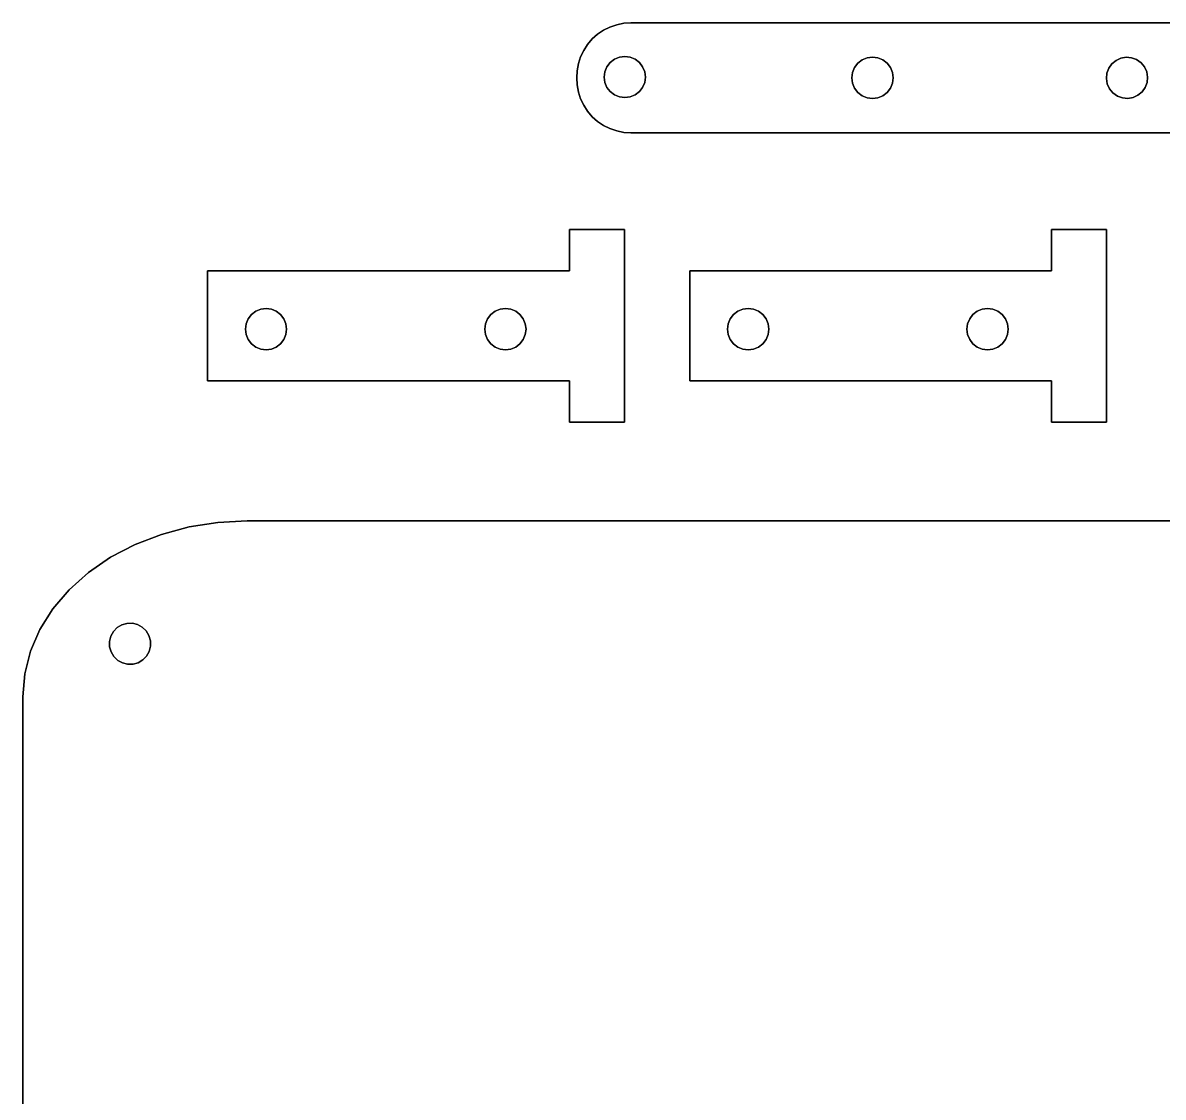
# Model space of a CAD drawing. Header units: metres. Extents: x -153 to 0, y 0 to 287.
# Drawn here: x -153.3 to -70.4, y 208.6 to 286.7 of the extents above; entities that cross this region are included whole.
import ezdxf

# ---------------------------------------------------------------- set-up
doc = ezdxf.new("R2010")
doc.units = ezdxf.units.M

msp = doc.modelspace()

# ---------------------------------------------------------------- linework, layer by layer
at = {"layer": 'Group#16'}
for points in [[(-113.579, 268.677, 0.199), (-113.579, 271.677, 0.199), (-109.579, 271.677, 0.199), (-109.579, 257.677, 0.199), (-113.579, 257.677, 0.199), (-113.579, 260.677, 0.199), (-139.879, 260.677, 0.199), (-139.879, 268.677, 0.199), (-113.579, 268.677, 0.199)], [(-113.579, 271.677, 3.199), (-113.579, 268.677, 3.199), (-139.879, 268.677, 3.199), (-139.879, 260.677, 3.199), (-113.579, 260.677, 3.199), (-113.579, 257.677, 3.199), (-109.579, 257.677, 3.199), (-109.579, 271.677, 3.199), (-113.579, 271.677, 3.199)], [(-113.579, 271.677, 3.199), (-109.579, 271.677, 3.199), (-109.579, 271.677, 0.199), (-113.579, 271.677, 0.199), (-113.579, 271.677, 3.199)], [(-113.579, 271.677, 0.199), (-113.579, 268.677, 0.199), (-113.579, 268.677, 3.199), (-113.579, 271.677, 3.199), (-113.579, 271.677, 0.199)], [(-109.579, 271.677, 3.199), (-109.579, 257.677, 3.199), (-109.579, 257.677, 0.199), (-109.579, 271.677, 0.199), (-109.579, 271.677, 3.199)], [(-78.529, 268.677, 0.199), (-78.529, 271.677, 0.199), (-74.529, 271.677, 0.199), (-74.529, 257.677, 0.199), (-78.529, 257.677, 0.199), (-78.529, 260.677, 0.199), (-104.829, 260.677, 0.199), (-104.829, 268.677, 0.199), (-78.529, 268.677, 0.199)], [(-78.529, 271.677, 3.199), (-78.529, 268.677, 3.199), (-104.829, 268.677, 3.199), (-104.829, 260.677, 3.199), (-78.529, 260.677, 3.199), (-78.529, 257.677, 3.199), (-74.529, 257.677, 3.199), (-74.529, 271.677, 3.199), (-78.529, 271.677, 3.199)], [(-78.529, 271.677, 3.199), (-74.529, 271.677, 3.199), (-74.529, 271.677, 0.199), (-78.529, 271.677, 0.199), (-78.529, 271.677, 3.199)], [(-78.529, 271.677, 0.199), (-78.529, 268.677, 0.199), (-78.529, 268.677, 3.199), (-78.529, 271.677, 3.199), (-78.529, 271.677, 0.199)], [(-74.529, 271.677, 3.199), (-74.529, 257.677, 3.199), (-74.529, 257.677, 0.199), (-74.529, 271.677, 0.199), (-74.529, 271.677, 3.199)], [(-113.579, 268.677, 3.199), (-113.579, 268.677, 0.199), (-139.879, 268.677, 0.199), (-139.879, 268.677, 3.199), (-113.579, 268.677, 3.199)], [(-139.879, 260.677, 3.199), (-139.879, 268.677, 3.199), (-139.879, 268.677, 0.199), (-139.879, 260.677, 0.199), (-139.879, 260.677, 3.199)], [(-78.529, 268.677, 3.199), (-78.529, 268.677, 0.199), (-104.829, 268.677, 0.199), (-104.829, 268.677, 3.199), (-78.529, 268.677, 3.199)], [(-104.829, 260.677, 3.199), (-104.829, 268.677, 3.199), (-104.829, 268.677, 0.199), (-104.829, 260.677, 0.199), (-104.829, 260.677, 3.199)], [(-136.017, 262.978, 0.199), (-135.629, 262.927, 0.199), (-135.241, 262.978, 0.199), (-134.879, 263.128, 0.199), (-134.568, 263.366, 0.199), (-134.33, 263.677, 0.199), (-134.18, 264.039, 0.199), (-134.129, 264.427, 0.199), (-134.18, 264.815, 0.199), (-134.33, 265.177, 0.199), (-134.568, 265.487, 0.199), (-134.879, 265.726, 0.199), (-135.241, 265.876, 0.199), (-135.629, 265.927, 0.199), (-136.017, 265.876, 0.199), (-136.379, 265.726, 0.199), (-136.69, 265.487, 0.199), (-136.928, 265.177, 0.199), (-137.078, 264.815, 0.199), (-137.129, 264.427, 0.199), (-137.078, 264.039, 0.199), (-136.928, 263.677, 0.199), (-136.69, 263.366, 0.199), (-136.379, 263.128, 0.199), (-136.017, 262.978, 0.199)], [(-135.629, 262.927, 3.199), (-136.017, 262.978, 3.199), (-136.379, 263.128, 3.199), (-136.69, 263.366, 3.199), (-136.928, 263.677, 3.199), (-137.078, 264.039, 3.199), (-137.129, 264.427, 3.199), (-137.078, 264.815, 3.199), (-136.928, 265.177, 3.199), (-136.69, 265.487, 3.199), (-136.379, 265.726, 3.199), (-136.017, 265.876, 3.199), (-135.629, 265.927, 3.199), (-135.241, 265.876, 3.199), (-134.879, 265.726, 3.199), (-134.568, 265.487, 3.199), (-134.33, 265.177, 3.199), (-134.18, 264.815, 3.199), (-134.129, 264.427, 3.199), (-134.18, 264.039, 3.199), (-134.33, 263.677, 3.199), (-134.568, 263.366, 3.199), (-134.879, 263.128, 3.199), (-135.241, 262.978, 3.199), (-135.629, 262.927, 3.199)], [(-136.928, 265.177, 0.199), (-136.69, 265.487, 0.199), (-136.69, 265.487, 3.199), (-136.928, 265.177, 3.199), (-136.928, 265.177, 0.199)], [(-136.69, 265.487, 0.199), (-136.379, 265.726, 0.199), (-136.379, 265.726, 3.199), (-136.69, 265.487, 3.199), (-136.69, 265.487, 0.199)], [(-136.379, 265.726, 0.199), (-136.017, 265.876, 0.199), (-136.017, 265.876, 3.199), (-136.379, 265.726, 3.199), (-136.379, 265.726, 0.199)], [(-136.017, 265.876, 0.199), (-135.629, 265.927, 0.199), (-135.629, 265.927, 3.199), (-136.017, 265.876, 3.199), (-136.017, 265.876, 0.199)], [(-135.629, 265.927, 0.199), (-135.241, 265.876, 0.199), (-135.241, 265.876, 3.199), (-135.629, 265.927, 3.199), (-135.629, 265.927, 0.199)], [(-135.241, 265.876, 0.199), (-134.879, 265.726, 0.199), (-134.879, 265.726, 3.199), (-135.241, 265.876, 3.199), (-135.241, 265.876, 0.199)], [(-134.879, 265.726, 0.199), (-134.568, 265.487, 0.199), (-134.568, 265.487, 3.199), (-134.879, 265.726, 3.199), (-134.879, 265.726, 0.199)], [(-134.568, 265.487, 0.199), (-134.33, 265.177, 0.199), (-134.33, 265.177, 3.199), (-134.568, 265.487, 3.199), (-134.568, 265.487, 0.199)], [(-116.729, 264.427, 0.199), (-116.78, 264.815, 0.199), (-116.93, 265.177, 0.199), (-117.168, 265.487, 0.199), (-117.479, 265.726, 0.199), (-117.841, 265.876, 0.199), (-118.229, 265.927, 0.199), (-118.617, 265.876, 0.199), (-118.979, 265.726, 0.199), (-119.29, 265.487, 0.199), (-119.528, 265.177, 0.199), (-119.678, 264.815, 0.199), (-119.729, 264.427, 0.199), (-119.678, 264.039, 0.199), (-119.528, 263.677, 0.199), (-119.29, 263.366, 0.199), (-118.979, 263.128, 0.199), (-118.617, 262.978, 0.199), (-118.229, 262.927, 0.199), (-117.841, 262.978, 0.199), (-117.479, 263.128, 0.199), (-117.168, 263.366, 0.199), (-116.93, 263.677, 0.199), (-116.78, 264.039, 0.199), (-116.729, 264.427, 0.199)], [(-116.78, 264.815, 3.199), (-116.729, 264.427, 3.199), (-116.78, 264.039, 3.199), (-116.93, 263.677, 3.199), (-117.168, 263.366, 3.199), (-117.479, 263.128, 3.199), (-117.841, 262.978, 3.199), (-118.229, 262.927, 3.199), (-118.617, 262.978, 3.199), (-118.979, 263.128, 3.199), (-119.29, 263.366, 3.199), (-119.528, 263.677, 3.199), (-119.678, 264.039, 3.199), (-119.729, 264.427, 3.199), (-119.678, 264.815, 3.199), (-119.528, 265.177, 3.199), (-119.29, 265.487, 3.199), (-118.979, 265.726, 3.199), (-118.617, 265.876, 3.199), (-118.229, 265.927, 3.199), (-117.841, 265.876, 3.199), (-117.479, 265.726, 3.199), (-117.168, 265.487, 3.199), (-116.93, 265.177, 3.199), (-116.78, 264.815, 3.199)], [(-119.528, 265.177, 0.199), (-119.29, 265.487, 0.199), (-119.29, 265.487, 3.199), (-119.528, 265.177, 3.199), (-119.528, 265.177, 0.199)], [(-119.29, 265.487, 0.199), (-118.979, 265.726, 0.199), (-118.979, 265.726, 3.199), (-119.29, 265.487, 3.199), (-119.29, 265.487, 0.199)], [(-118.979, 265.726, 0.199), (-118.617, 265.876, 0.199), (-118.617, 265.876, 3.199), (-118.979, 265.726, 3.199), (-118.979, 265.726, 0.199)], [(-118.617, 265.876, 0.199), (-118.229, 265.927, 0.199), (-118.229, 265.927, 3.199), (-118.617, 265.876, 3.199), (-118.617, 265.876, 0.199)], [(-118.229, 265.927, 0.199), (-117.841, 265.876, 0.199), (-117.841, 265.876, 3.199), (-118.229, 265.927, 3.199), (-118.229, 265.927, 0.199)], [(-117.841, 265.876, 0.199), (-117.479, 265.726, 0.199), (-117.479, 265.726, 3.199), (-117.841, 265.876, 3.199), (-117.841, 265.876, 0.199)], [(-117.479, 265.726, 0.199), (-117.168, 265.487, 0.199), (-117.168, 265.487, 3.199), (-117.479, 265.726, 3.199), (-117.479, 265.726, 0.199)], [(-117.168, 265.487, 0.199), (-116.93, 265.177, 0.199), (-116.93, 265.177, 3.199), (-117.168, 265.487, 3.199), (-117.168, 265.487, 0.199)], [(-100.967, 262.978, 0.199), (-100.579, 262.927, 0.199), (-100.191, 262.978, 0.199), (-99.829, 263.128, 0.199), (-99.518, 263.366, 0.199), (-99.28, 263.677, 0.199), (-99.13, 264.039, 0.199), (-99.079, 264.427, 0.199), (-99.13, 264.815, 0.199), (-99.28, 265.177, 0.199), (-99.518, 265.487, 0.199), (-99.829, 265.726, 0.199), (-100.191, 265.876, 0.199), (-100.579, 265.927, 0.199), (-100.967, 265.876, 0.199), (-101.329, 265.726, 0.199), (-101.639, 265.487, 0.199), (-101.878, 265.177, 0.199), (-102.028, 264.815, 0.199), (-102.079, 264.427, 0.199), (-102.028, 264.039, 0.199), (-101.878, 263.677, 0.199), (-101.639, 263.366, 0.199), (-101.329, 263.128, 0.199), (-100.967, 262.978, 0.199)], [(-100.579, 262.927, 3.199), (-100.967, 262.978, 3.199), (-101.329, 263.128, 3.199), (-101.639, 263.366, 3.199), (-101.878, 263.677, 3.199), (-102.028, 264.039, 3.199), (-102.079, 264.427, 3.199), (-102.028, 264.815, 3.199), (-101.878, 265.177, 3.199), (-101.639, 265.487, 3.199), (-101.329, 265.726, 3.199), (-100.967, 265.876, 3.199), (-100.579, 265.927, 3.199), (-100.191, 265.876, 3.199), (-99.829, 265.726, 3.199), (-99.518, 265.487, 3.199), (-99.28, 265.177, 3.199), (-99.13, 264.815, 3.199), (-99.079, 264.427, 3.199), (-99.13, 264.039, 3.199), (-99.28, 263.677, 3.199), (-99.518, 263.366, 3.199), (-99.829, 263.128, 3.199), (-100.191, 262.978, 3.199), (-100.579, 262.927, 3.199)], [(-101.878, 265.177, 0.199), (-101.639, 265.487, 0.199), (-101.639, 265.487, 3.199), (-101.878, 265.177, 3.199), (-101.878, 265.177, 0.199)], [(-101.639, 265.487, 0.199), (-101.329, 265.726, 0.199), (-101.329, 265.726, 3.199), (-101.639, 265.487, 3.199), (-101.639, 265.487, 0.199)], [(-101.329, 265.726, 0.199), (-100.967, 265.876, 0.199), (-100.967, 265.876, 3.199), (-101.329, 265.726, 3.199), (-101.329, 265.726, 0.199)], [(-100.967, 265.876, 0.199), (-100.579, 265.927, 0.199), (-100.579, 265.927, 3.199), (-100.967, 265.876, 3.199), (-100.967, 265.876, 0.199)], [(-100.579, 265.927, 0.199), (-100.191, 265.876, 0.199), (-100.191, 265.876, 3.199), (-100.579, 265.927, 3.199), (-100.579, 265.927, 0.199)], [(-100.191, 265.876, 0.199), (-99.829, 265.726, 0.199), (-99.829, 265.726, 3.199), (-100.191, 265.876, 3.199), (-100.191, 265.876, 0.199)], [(-99.829, 265.726, 0.199), (-99.518, 265.487, 0.199), (-99.518, 265.487, 3.199), (-99.829, 265.726, 3.199), (-99.829, 265.726, 0.199)], [(-99.518, 265.487, 0.199), (-99.28, 265.177, 0.199), (-99.28, 265.177, 3.199), (-99.518, 265.487, 3.199), (-99.518, 265.487, 0.199)], [(-81.679, 264.427, 0.199), (-81.73, 264.815, 0.199), (-81.88, 265.177, 0.199), (-82.118, 265.487, 0.199), (-82.429, 265.726, 0.199), (-82.791, 265.876, 0.199), (-83.179, 265.927, 0.199), (-83.567, 265.876, 0.199), (-83.929, 265.726, 0.199), (-84.239, 265.487, 0.199), (-84.478, 265.177, 0.199), (-84.628, 264.815, 0.199), (-84.679, 264.427, 0.199), (-84.628, 264.039, 0.199), (-84.478, 263.677, 0.199), (-84.239, 263.366, 0.199), (-83.929, 263.128, 0.199), (-83.567, 262.978, 0.199), (-83.179, 262.927, 0.199), (-82.791, 262.978, 0.199), (-82.429, 263.128, 0.199), (-82.118, 263.366, 0.199), (-81.88, 263.677, 0.199), (-81.73, 264.039, 0.199), (-81.679, 264.427, 0.199)], [(-81.73, 264.815, 3.199), (-81.679, 264.427, 3.199), (-81.73, 264.039, 3.199), (-81.88, 263.677, 3.199), (-82.118, 263.366, 3.199), (-82.429, 263.128, 3.199), (-82.791, 262.978, 3.199), (-83.179, 262.927, 3.199), (-83.567, 262.978, 3.199), (-83.929, 263.128, 3.199), (-84.239, 263.366, 3.199), (-84.478, 263.677, 3.199), (-84.628, 264.039, 3.199), (-84.679, 264.427, 3.199), (-84.628, 264.815, 3.199), (-84.478, 265.177, 3.199), (-84.239, 265.487, 3.199), (-83.929, 265.726, 3.199), (-83.567, 265.876, 3.199), (-83.179, 265.927, 3.199), (-82.791, 265.876, 3.199), (-82.429, 265.726, 3.199), (-82.118, 265.487, 3.199), (-81.88, 265.177, 3.199), (-81.73, 264.815, 3.199)], [(-84.478, 265.177, 0.199), (-84.239, 265.487, 0.199), (-84.239, 265.487, 3.199), (-84.478, 265.177, 3.199), (-84.478, 265.177, 0.199)], [(-84.239, 265.487, 0.199), (-83.929, 265.726, 0.199), (-83.929, 265.726, 3.199), (-84.239, 265.487, 3.199), (-84.239, 265.487, 0.199)], [(-83.929, 265.726, 0.199), (-83.567, 265.876, 0.199), (-83.567, 265.876, 3.199), (-83.929, 265.726, 3.199), (-83.929, 265.726, 0.199)], [(-83.567, 265.876, 0.199), (-83.179, 265.927, 0.199), (-83.179, 265.927, 3.199), (-83.567, 265.876, 3.199), (-83.567, 265.876, 0.199)], [(-83.179, 265.927, 0.199), (-82.791, 265.876, 0.199), (-82.791, 265.876, 3.199), (-83.179, 265.927, 3.199), (-83.179, 265.927, 0.199)], [(-82.791, 265.876, 0.199), (-82.429, 265.726, 0.199), (-82.429, 265.726, 3.199), (-82.791, 265.876, 3.199), (-82.791, 265.876, 0.199)], [(-82.429, 265.726, 0.199), (-82.118, 265.487, 0.199), (-82.118, 265.487, 3.199), (-82.429, 265.726, 3.199), (-82.429, 265.726, 0.199)], [(-82.118, 265.487, 0.199), (-81.88, 265.177, 0.199), (-81.88, 265.177, 3.199), (-82.118, 265.487, 3.199), (-82.118, 265.487, 0.199)], [(-137.129, 264.427, 0.199), (-137.078, 264.815, 0.199), (-137.078, 264.815, 3.199), (-137.129, 264.427, 3.199), (-137.129, 264.427, 0.199)], [(-137.078, 264.815, 0.199), (-136.928, 265.177, 0.199), (-136.928, 265.177, 3.199), (-137.078, 264.815, 3.199), (-137.078, 264.815, 0.199)], [(-134.33, 265.177, 0.199), (-134.18, 264.815, 0.199), (-134.18, 264.815, 3.199), (-134.33, 265.177, 3.199), (-134.33, 265.177, 0.199)], [(-134.18, 264.815, 0.199), (-134.129, 264.427, 0.199), (-134.129, 264.427, 3.199), (-134.18, 264.815, 3.199), (-134.18, 264.815, 0.199)], [(-119.729, 264.427, 0.199), (-119.678, 264.815, 0.199), (-119.678, 264.815, 3.199), (-119.729, 264.427, 3.199), (-119.729, 264.427, 0.199)], [(-119.678, 264.815, 0.199), (-119.528, 265.177, 0.199), (-119.528, 265.177, 3.199), (-119.678, 264.815, 3.199), (-119.678, 264.815, 0.199)], [(-116.93, 265.177, 0.199), (-116.78, 264.815, 0.199), (-116.78, 264.815, 3.199), (-116.93, 265.177, 3.199), (-116.93, 265.177, 0.199)], [(-116.78, 264.815, 0.199), (-116.729, 264.427, 0.199), (-116.729, 264.427, 3.199), (-116.78, 264.815, 3.199), (-116.78, 264.815, 0.199)], [(-102.079, 264.427, 0.199), (-102.028, 264.815, 0.199), (-102.028, 264.815, 3.199), (-102.079, 264.427, 3.199), (-102.079, 264.427, 0.199)], [(-102.028, 264.815, 0.199), (-101.878, 265.177, 0.199), (-101.878, 265.177, 3.199), (-102.028, 264.815, 3.199), (-102.028, 264.815, 0.199)], [(-99.28, 265.177, 0.199), (-99.13, 264.815, 0.199), (-99.13, 264.815, 3.199), (-99.28, 265.177, 3.199), (-99.28, 265.177, 0.199)], [(-99.13, 264.815, 0.199), (-99.079, 264.427, 0.199), (-99.079, 264.427, 3.199), (-99.13, 264.815, 3.199), (-99.13, 264.815, 0.199)], [(-84.679, 264.427, 0.199), (-84.628, 264.815, 0.199), (-84.628, 264.815, 3.199), (-84.679, 264.427, 3.199), (-84.679, 264.427, 0.199)], [(-84.628, 264.815, 0.199), (-84.478, 265.177, 0.199), (-84.478, 265.177, 3.199), (-84.628, 264.815, 3.199), (-84.628, 264.815, 0.199)], [(-81.88, 265.177, 0.199), (-81.73, 264.815, 0.199), (-81.73, 264.815, 3.199), (-81.88, 265.177, 3.199), (-81.88, 265.177, 0.199)], [(-81.73, 264.815, 0.199), (-81.679, 264.427, 0.199), (-81.679, 264.427, 3.199), (-81.73, 264.815, 3.199), (-81.73, 264.815, 0.199)], [(-137.078, 264.039, 0.199), (-137.129, 264.427, 0.199), (-137.129, 264.427, 3.199), (-137.078, 264.039, 3.199), (-137.078, 264.039, 0.199)], [(-136.928, 263.677, 0.199), (-137.078, 264.039, 0.199), (-137.078, 264.039, 3.199), (-136.928, 263.677, 3.199), (-136.928, 263.677, 0.199)], [(-136.69, 263.366, 0.199), (-136.928, 263.677, 0.199), (-136.928, 263.677, 3.199), (-136.69, 263.366, 3.199), (-136.69, 263.366, 0.199)], [(-134.33, 263.677, 0.199), (-134.568, 263.366, 0.199), (-134.568, 263.366, 3.199), (-134.33, 263.677, 3.199), (-134.33, 263.677, 0.199)], [(-134.18, 264.039, 0.199), (-134.33, 263.677, 0.199), (-134.33, 263.677, 3.199), (-134.18, 264.039, 3.199), (-134.18, 264.039, 0.199)], [(-134.129, 264.427, 0.199), (-134.18, 264.039, 0.199), (-134.18, 264.039, 3.199), (-134.129, 264.427, 3.199), (-134.129, 264.427, 0.199)], [(-119.678, 264.039, 0.199), (-119.729, 264.427, 0.199), (-119.729, 264.427, 3.199), (-119.678, 264.039, 3.199), (-119.678, 264.039, 0.199)], [(-119.528, 263.677, 0.199), (-119.678, 264.039, 0.199), (-119.678, 264.039, 3.199), (-119.528, 263.677, 3.199), (-119.528, 263.677, 0.199)], [(-119.29, 263.366, 0.199), (-119.528, 263.677, 0.199), (-119.528, 263.677, 3.199), (-119.29, 263.366, 3.199), (-119.29, 263.366, 0.199)], [(-116.93, 263.677, 0.199), (-117.168, 263.366, 0.199), (-117.168, 263.366, 3.199), (-116.93, 263.677, 3.199), (-116.93, 263.677, 0.199)], [(-116.78, 264.039, 0.199), (-116.93, 263.677, 0.199), (-116.93, 263.677, 3.199), (-116.78, 264.039, 3.199), (-116.78, 264.039, 0.199)], [(-116.729, 264.427, 0.199), (-116.78, 264.039, 0.199), (-116.78, 264.039, 3.199), (-116.729, 264.427, 3.199), (-116.729, 264.427, 0.199)], [(-102.028, 264.039, 0.199), (-102.079, 264.427, 0.199), (-102.079, 264.427, 3.199), (-102.028, 264.039, 3.199), (-102.028, 264.039, 0.199)], [(-101.878, 263.677, 0.199), (-102.028, 264.039, 0.199), (-102.028, 264.039, 3.199), (-101.878, 263.677, 3.199), (-101.878, 263.677, 0.199)], [(-101.639, 263.366, 0.199), (-101.878, 263.677, 0.199), (-101.878, 263.677, 3.199), (-101.639, 263.366, 3.199), (-101.639, 263.366, 0.199)], [(-99.28, 263.677, 0.199), (-99.518, 263.366, 0.199), (-99.518, 263.366, 3.199), (-99.28, 263.677, 3.199), (-99.28, 263.677, 0.199)], [(-99.13, 264.039, 0.199), (-99.28, 263.677, 0.199), (-99.28, 263.677, 3.199), (-99.13, 264.039, 3.199), (-99.13, 264.039, 0.199)], [(-99.079, 264.427, 0.199), (-99.13, 264.039, 0.199), (-99.13, 264.039, 3.199), (-99.079, 264.427, 3.199), (-99.079, 264.427, 0.199)], [(-84.628, 264.039, 0.199), (-84.679, 264.427, 0.199), (-84.679, 264.427, 3.199), (-84.628, 264.039, 3.199), (-84.628, 264.039, 0.199)], [(-84.478, 263.677, 0.199), (-84.628, 264.039, 0.199), (-84.628, 264.039, 3.199), (-84.478, 263.677, 3.199), (-84.478, 263.677, 0.199)], [(-84.239, 263.366, 0.199), (-84.478, 263.677, 0.199), (-84.478, 263.677, 3.199), (-84.239, 263.366, 3.199), (-84.239, 263.366, 0.199)], [(-81.88, 263.677, 0.199), (-82.118, 263.366, 0.199), (-82.118, 263.366, 3.199), (-81.88, 263.677, 3.199), (-81.88, 263.677, 0.199)], [(-81.73, 264.039, 0.199), (-81.88, 263.677, 0.199), (-81.88, 263.677, 3.199), (-81.73, 264.039, 3.199), (-81.73, 264.039, 0.199)], [(-81.679, 264.427, 0.199), (-81.73, 264.039, 0.199), (-81.73, 264.039, 3.199), (-81.679, 264.427, 3.199), (-81.679, 264.427, 0.199)], [(-136.379, 263.128, 0.199), (-136.69, 263.366, 0.199), (-136.69, 263.366, 3.199), (-136.379, 263.128, 3.199), (-136.379, 263.128, 0.199)], [(-136.017, 262.978, 0.199), (-136.379, 263.128, 0.199), (-136.379, 263.128, 3.199), (-136.017, 262.978, 3.199), (-136.017, 262.978, 0.199)], [(-135.629, 262.927, 0.199), (-136.017, 262.978, 0.199), (-136.017, 262.978, 3.199), (-135.629, 262.927, 3.199), (-135.629, 262.927, 0.199)], [(-135.241, 262.978, 0.199), (-135.629, 262.927, 0.199), (-135.629, 262.927, 3.199), (-135.241, 262.978, 3.199), (-135.241, 262.978, 0.199)], [(-134.879, 263.128, 0.199), (-135.241, 262.978, 0.199), (-135.241, 262.978, 3.199), (-134.879, 263.128, 3.199), (-134.879, 263.128, 0.199)], [(-134.568, 263.366, 0.199), (-134.879, 263.128, 0.199), (-134.879, 263.128, 3.199), (-134.568, 263.366, 3.199), (-134.568, 263.366, 0.199)], [(-118.979, 263.128, 0.199), (-119.29, 263.366, 0.199), (-119.29, 263.366, 3.199), (-118.979, 263.128, 3.199), (-118.979, 263.128, 0.199)], [(-118.617, 262.978, 0.199), (-118.979, 263.128, 0.199), (-118.979, 263.128, 3.199), (-118.617, 262.978, 3.199), (-118.617, 262.978, 0.199)], [(-118.229, 262.927, 0.199), (-118.617, 262.978, 0.199), (-118.617, 262.978, 3.199), (-118.229, 262.927, 3.199), (-118.229, 262.927, 0.199)], [(-117.841, 262.978, 0.199), (-118.229, 262.927, 0.199), (-118.229, 262.927, 3.199), (-117.841, 262.978, 3.199), (-117.841, 262.978, 0.199)], [(-117.479, 263.128, 0.199), (-117.841, 262.978, 0.199), (-117.841, 262.978, 3.199), (-117.479, 263.128, 3.199), (-117.479, 263.128, 0.199)], [(-117.168, 263.366, 0.199), (-117.479, 263.128, 0.199), (-117.479, 263.128, 3.199), (-117.168, 263.366, 3.199), (-117.168, 263.366, 0.199)], [(-101.329, 263.128, 0.199), (-101.639, 263.366, 0.199), (-101.639, 263.366, 3.199), (-101.329, 263.128, 3.199), (-101.329, 263.128, 0.199)], [(-100.967, 262.978, 0.199), (-101.329, 263.128, 0.199), (-101.329, 263.128, 3.199), (-100.967, 262.978, 3.199), (-100.967, 262.978, 0.199)], [(-100.579, 262.927, 0.199), (-100.967, 262.978, 0.199), (-100.967, 262.978, 3.199), (-100.579, 262.927, 3.199), (-100.579, 262.927, 0.199)], [(-100.191, 262.978, 0.199), (-100.579, 262.927, 0.199), (-100.579, 262.927, 3.199), (-100.191, 262.978, 3.199), (-100.191, 262.978, 0.199)], [(-99.829, 263.128, 0.199), (-100.191, 262.978, 0.199), (-100.191, 262.978, 3.199), (-99.829, 263.128, 3.199), (-99.829, 263.128, 0.199)], [(-99.518, 263.366, 0.199), (-99.829, 263.128, 0.199), (-99.829, 263.128, 3.199), (-99.518, 263.366, 3.199), (-99.518, 263.366, 0.199)], [(-83.929, 263.128, 0.199), (-84.239, 263.366, 0.199), (-84.239, 263.366, 3.199), (-83.929, 263.128, 3.199), (-83.929, 263.128, 0.199)], [(-83.567, 262.978, 0.199), (-83.929, 263.128, 0.199), (-83.929, 263.128, 3.199), (-83.567, 262.978, 3.199), (-83.567, 262.978, 0.199)], [(-83.179, 262.927, 0.199), (-83.567, 262.978, 0.199), (-83.567, 262.978, 3.199), (-83.179, 262.927, 3.199), (-83.179, 262.927, 0.199)], [(-82.791, 262.978, 0.199), (-83.179, 262.927, 0.199), (-83.179, 262.927, 3.199), (-82.791, 262.978, 3.199), (-82.791, 262.978, 0.199)], [(-82.429, 263.128, 0.199), (-82.791, 262.978, 0.199), (-82.791, 262.978, 3.199), (-82.429, 263.128, 3.199), (-82.429, 263.128, 0.199)], [(-82.118, 263.366, 0.199), (-82.429, 263.128, 0.199), (-82.429, 263.128, 3.199), (-82.118, 263.366, 3.199), (-82.118, 263.366, 0.199)], [(-113.579, 260.677, 0.199), (-113.579, 260.677, 3.199), (-139.879, 260.677, 3.199), (-139.879, 260.677, 0.199), (-113.579, 260.677, 0.199)], [(-113.579, 257.677, 3.199), (-113.579, 260.677, 3.199), (-113.579, 260.677, 0.199), (-113.579, 257.677, 0.199), (-113.579, 257.677, 3.199)], [(-78.529, 260.677, 0.199), (-78.529, 260.677, 3.199), (-104.829, 260.677, 3.199), (-104.829, 260.677, 0.199), (-78.529, 260.677, 0.199)], [(-78.529, 257.677, 3.199), (-78.529, 260.677, 3.199), (-78.529, 260.677, 0.199), (-78.529, 257.677, 0.199), (-78.529, 257.677, 3.199)], [(-109.579, 257.677, 3.199), (-113.579, 257.677, 3.199), (-113.579, 257.677, 0.199), (-109.579, 257.677, 0.199), (-109.579, 257.677, 3.199)], [(-74.529, 257.677, 3.199), (-78.529, 257.677, 3.199), (-78.529, 257.677, 0.199), (-74.529, 257.677, 0.199), (-74.529, 257.677, 3.199)]]:
    msp.add_polyline3d(points, dxfattribs=at)
at = {"layer": 'Group#17'}
for points in [[(-36.976, 278.7, 0.199), (-109.108, 278.7, 0.199), (-109.627, 278.735, 0.199), (-110.137, 278.837, 0.199), (-110.629, 279.006, 0.199), (-111.094, 279.239, 0.199), (-111.525, 279.53, 0.199), (-111.913, 279.876, 0.199), (-112.253, 280.27, 0.199), (-112.537, 280.706, 0.199), (-112.762, 281.175, 0.199), (-112.922, 281.669, 0.199), (-113.016, 282.181, 0.199), (-113.042, 282.7, 0.199), (-113.016, 283.22, 0.199), (-112.922, 283.731, 0.199), (-112.762, 284.226, 0.199), (-112.537, 284.695, 0.199), (-112.253, 285.131, 0.199), (-111.913, 285.525, 0.199), (-111.525, 285.871, 0.199), (-111.094, 286.162, 0.199), (-110.629, 286.395, 0.199), (-110.137, 286.564, 0.199), (-109.627, 286.666, 0.199), (-109.108, 286.7, 0.199), (-36.976, 286.7, 0.199)], [(-36.976, 286.7, 3.199), (-109.108, 286.7, 3.199), (-109.627, 286.666, 3.199), (-110.137, 286.564, 3.199), (-110.629, 286.395, 3.199), (-111.094, 286.162, 3.199), (-111.525, 285.871, 3.199), (-111.913, 285.525, 3.199), (-112.253, 285.131, 3.199), (-112.537, 284.695, 3.199), (-112.762, 284.226, 3.199), (-112.922, 283.731, 3.199), (-113.016, 283.22, 3.199), (-113.042, 282.7, 3.199), (-113.016, 282.181, 3.199), (-112.922, 281.669, 3.199), (-112.762, 281.175, 3.199), (-112.537, 280.706, 3.199), (-112.253, 280.27, 3.199), (-111.913, 279.876, 3.199), (-111.525, 279.53, 3.199), (-111.094, 279.239, 3.199), (-110.629, 279.006, 3.199), (-110.137, 278.837, 3.199), (-109.627, 278.735, 3.199), (-109.108, 278.7, 3.199), (-36.976, 278.7, 3.199)], [(-111.094, 286.162, 0.199), (-111.525, 285.871, 0.199), (-111.525, 285.871, 3.199), (-111.094, 286.162, 3.199), (-111.094, 286.162, 0.199)], [(-110.629, 286.395, 0.199), (-111.094, 286.162, 0.199), (-111.094, 286.162, 3.199), (-110.629, 286.395, 3.199), (-110.629, 286.395, 0.199)], [(-110.137, 286.564, 0.199), (-110.629, 286.395, 0.199), (-110.629, 286.395, 3.199), (-110.137, 286.564, 3.199), (-110.137, 286.564, 0.199)], [(-109.627, 286.666, 0.199), (-110.137, 286.564, 0.199), (-110.137, 286.564, 3.199), (-109.627, 286.666, 3.199), (-109.627, 286.666, 0.199)], [(-109.108, 286.7, 0.199), (-109.627, 286.666, 0.199), (-109.627, 286.666, 3.199), (-109.108, 286.7, 3.199), (-109.108, 286.7, 0.199)], [(-36.976, 286.7, 0.199), (-109.108, 286.7, 0.199), (-109.108, 286.7, 3.199), (-36.976, 286.7, 3.199), (-36.976, 286.7, 0.199)], [(-111.913, 285.525, 0.199), (-112.253, 285.131, 0.199), (-112.253, 285.131, 3.199), (-111.913, 285.525, 3.199), (-111.913, 285.525, 0.199)], [(-111.525, 285.871, 0.199), (-111.913, 285.525, 0.199), (-111.913, 285.525, 3.199), (-111.525, 285.871, 3.199), (-111.525, 285.871, 0.199)], [(-112.537, 284.695, 0.199), (-112.762, 284.226, 0.199), (-112.762, 284.226, 3.199), (-112.537, 284.695, 3.199), (-112.537, 284.695, 0.199)], [(-112.253, 285.131, 0.199), (-112.537, 284.695, 0.199), (-112.537, 284.695, 3.199), (-112.253, 285.131, 3.199), (-112.253, 285.131, 0.199)], [(-112.922, 283.731, 0.199), (-113.016, 283.22, 0.199), (-113.016, 283.22, 3.199), (-112.922, 283.731, 3.199), (-112.922, 283.731, 0.199)], [(-112.762, 284.226, 0.199), (-112.922, 283.731, 0.199), (-112.922, 283.731, 3.199), (-112.762, 284.226, 3.199), (-112.762, 284.226, 0.199)], [(-110.611, 283.82, 0.202), (-110.849, 283.509, 0.202), (-110.999, 283.147, 0.202), (-111.05, 282.759, 0.202), (-110.999, 282.371, 0.202), (-110.849, 282.009, 0.202), (-110.611, 281.699, 0.202), (-110.3, 281.46, 0.202), (-109.939, 281.31, 0.202), (-109.55, 281.259, 0.202), (-109.162, 281.31, 0.202), (-108.8, 281.46, 0.202), (-108.49, 281.699, 0.202), (-108.251, 282.009, 0.202), (-108.101, 282.371, 0.202), (-108.05, 282.759, 0.202), (-108.101, 283.147, 0.202), (-108.251, 283.509, 0.202), (-108.49, 283.82, 0.202), (-108.8, 284.058, 0.202), (-109.162, 284.208, 0.202), (-109.55, 284.259, 0.202), (-109.939, 284.208, 0.202), (-110.3, 284.058, 0.202), (-110.611, 283.82, 0.202)], [(-110.849, 283.509, 3.202), (-110.611, 283.82, 3.202), (-110.3, 284.058, 3.202), (-109.939, 284.208, 3.202), (-109.55, 284.259, 3.202), (-109.162, 284.208, 3.202), (-108.8, 284.058, 3.202), (-108.49, 283.82, 3.202), (-108.251, 283.509, 3.202), (-108.101, 283.147, 3.202), (-108.05, 282.759, 3.202), (-108.101, 282.371, 3.202), (-108.251, 282.009, 3.202), (-108.49, 281.699, 3.202), (-108.8, 281.46, 3.202), (-109.162, 281.31, 3.202), (-109.55, 281.259, 3.202), (-109.939, 281.31, 3.202), (-110.3, 281.46, 3.202), (-110.611, 281.699, 3.202), (-110.849, 282.009, 3.202), (-110.999, 282.371, 3.202), (-111.05, 282.759, 3.202), (-110.999, 283.147, 3.202), (-110.849, 283.509, 3.202)], [(-110.849, 283.509, 3.202), (-110.999, 283.147, 3.202), (-110.999, 283.147, 0.202), (-110.849, 283.509, 0.202), (-110.849, 283.509, 3.202)], [(-110.611, 283.82, 3.202), (-110.849, 283.509, 3.202), (-110.849, 283.509, 0.202), (-110.611, 283.82, 0.202), (-110.611, 283.82, 3.202)], [(-110.3, 284.058, 3.202), (-110.611, 283.82, 3.202), (-110.611, 283.82, 0.202), (-110.3, 284.058, 0.202), (-110.3, 284.058, 3.202)], [(-109.939, 284.208, 3.202), (-110.3, 284.058, 3.202), (-110.3, 284.058, 0.202), (-109.939, 284.208, 0.202), (-109.939, 284.208, 3.202)], [(-109.55, 284.259, 3.202), (-109.939, 284.208, 3.202), (-109.939, 284.208, 0.202), (-109.55, 284.259, 0.202), (-109.55, 284.259, 3.202)], [(-109.162, 284.208, 3.202), (-109.55, 284.259, 3.202), (-109.55, 284.259, 0.202), (-109.162, 284.208, 0.202), (-109.162, 284.208, 3.202)], [(-108.8, 284.058, 3.202), (-109.162, 284.208, 3.202), (-109.162, 284.208, 0.202), (-108.8, 284.058, 0.202), (-108.8, 284.058, 3.202)], [(-108.49, 283.82, 3.202), (-108.8, 284.058, 3.202), (-108.8, 284.058, 0.202), (-108.49, 283.82, 0.202), (-108.49, 283.82, 3.202)], [(-108.251, 283.509, 3.202), (-108.49, 283.82, 3.202), (-108.49, 283.82, 0.202), (-108.251, 283.509, 0.202), (-108.251, 283.509, 3.202)], [(-108.101, 283.147, 3.202), (-108.251, 283.509, 3.202), (-108.251, 283.509, 0.202), (-108.101, 283.147, 0.202), (-108.101, 283.147, 3.202)], [(-91.154, 284.149, 0.199), (-91.542, 284.2, 0.199), (-91.93, 284.149, 0.199), (-92.292, 283.999, 0.199), (-92.603, 283.761, 0.199), (-92.841, 283.45, 0.199), (-92.991, 283.089, 0.199), (-93.042, 282.7, 0.199), (-92.991, 282.312, 0.199), (-92.841, 281.95, 0.199), (-92.603, 281.64, 0.199), (-92.292, 281.401, 0.199), (-91.93, 281.252, 0.199), (-91.542, 281.2, 0.199), (-91.154, 281.252, 0.199), (-90.792, 281.401, 0.199), (-90.481, 281.64, 0.199), (-90.243, 281.95, 0.199), (-90.093, 282.312, 0.199), (-90.042, 282.7, 0.199), (-90.093, 283.089, 0.199), (-90.243, 283.45, 0.199), (-90.481, 283.761, 0.199), (-90.792, 283.999, 0.199), (-91.154, 284.149, 0.199)], [(-91.542, 284.2, 3.199), (-91.154, 284.149, 3.199), (-90.792, 283.999, 3.199), (-90.481, 283.761, 3.199), (-90.243, 283.45, 3.199), (-90.093, 283.089, 3.199), (-90.042, 282.7, 3.199), (-90.093, 282.312, 3.199), (-90.243, 281.95, 3.199), (-90.481, 281.64, 3.199), (-90.792, 281.401, 3.199), (-91.154, 281.252, 3.199), (-91.542, 281.2, 3.199), (-91.93, 281.252, 3.199), (-92.292, 281.401, 3.199), (-92.603, 281.64, 3.199), (-92.841, 281.95, 3.199), (-92.991, 282.312, 3.199), (-93.042, 282.7, 3.199), (-92.991, 283.089, 3.199), (-92.841, 283.45, 3.199), (-92.603, 283.761, 3.199), (-92.292, 283.999, 3.199), (-91.93, 284.149, 3.199), (-91.542, 284.2, 3.199)], [(-92.841, 283.45, 0.199), (-92.603, 283.761, 0.199), (-92.603, 283.761, 3.199), (-92.841, 283.45, 3.199), (-92.841, 283.45, 0.199)], [(-92.603, 283.761, 0.199), (-92.292, 283.999, 0.199), (-92.292, 283.999, 3.199), (-92.603, 283.761, 3.199), (-92.603, 283.761, 0.199)], [(-92.292, 283.999, 0.199), (-91.93, 284.149, 0.199), (-91.93, 284.149, 3.199), (-92.292, 283.999, 3.199), (-92.292, 283.999, 0.199)], [(-91.93, 284.149, 0.199), (-91.542, 284.2, 0.199), (-91.542, 284.2, 3.199), (-91.93, 284.149, 3.199), (-91.93, 284.149, 0.199)], [(-91.542, 284.2, 0.199), (-91.154, 284.149, 0.199), (-91.154, 284.149, 3.199), (-91.542, 284.2, 3.199), (-91.542, 284.2, 0.199)], [(-91.154, 284.149, 0.199), (-90.792, 283.999, 0.199), (-90.792, 283.999, 3.199), (-91.154, 284.149, 3.199), (-91.154, 284.149, 0.199)], [(-90.792, 283.999, 0.199), (-90.481, 283.761, 0.199), (-90.481, 283.761, 3.199), (-90.792, 283.999, 3.199), (-90.792, 283.999, 0.199)], [(-90.481, 283.761, 0.199), (-90.243, 283.45, 0.199), (-90.243, 283.45, 3.199), (-90.481, 283.761, 3.199), (-90.481, 283.761, 0.199)], [(-71.58, 282.367, 0.199), (-71.543, 282.757, 0.199), (-71.609, 283.143, 0.199), (-71.772, 283.499, 0.199), (-72.022, 283.8, 0.199), (-72.342, 284.027, 0.199), (-72.709, 284.163, 0.199), (-73.099, 284.199, 0.199), (-73.485, 284.134, 0.199), (-73.841, 283.97, 0.199), (-74.142, 283.72, 0.199), (-74.368, 283.401, 0.199), (-74.505, 283.034, 0.199), (-74.541, 282.644, 0.199), (-74.475, 282.258, 0.199), (-74.312, 281.902, 0.199), (-74.062, 281.6, 0.199), (-73.742, 281.374, 0.199), (-73.375, 281.238, 0.199), (-72.985, 281.202, 0.199), (-72.599, 281.267, 0.199), (-72.244, 281.431, 0.199), (-71.942, 281.681, 0.199), (-71.716, 282, 0.199), (-71.58, 282.367, 0.199)], [(-71.543, 282.757, 3.199), (-71.58, 282.367, 3.199), (-71.716, 282, 3.199), (-71.942, 281.681, 3.199), (-72.244, 281.431, 3.199), (-72.599, 281.267, 3.199), (-72.985, 281.202, 3.199), (-73.375, 281.238, 3.199), (-73.742, 281.374, 3.199), (-74.062, 281.6, 3.199), (-74.312, 281.902, 3.199), (-74.475, 282.258, 3.199), (-74.541, 282.644, 3.199), (-74.505, 283.034, 3.199), (-74.368, 283.401, 3.199), (-74.142, 283.72, 3.199), (-73.841, 283.97, 3.199), (-73.485, 284.134, 3.199), (-73.099, 284.199, 3.199), (-72.709, 284.163, 3.199), (-72.342, 284.027, 3.199), (-72.022, 283.8, 3.199), (-71.772, 283.499, 3.199), (-71.609, 283.143, 3.199), (-71.543, 282.757, 3.199)], [(-74.368, 283.401, 0.199), (-74.142, 283.72, 0.199), (-74.142, 283.72, 3.199), (-74.368, 283.401, 3.199), (-74.368, 283.401, 0.199)], [(-74.142, 283.72, 0.199), (-73.841, 283.97, 0.199), (-73.841, 283.97, 3.199), (-74.142, 283.72, 3.199), (-74.142, 283.72, 0.199)], [(-73.841, 283.97, 0.199), (-73.485, 284.134, 0.199), (-73.485, 284.134, 3.199), (-73.841, 283.97, 3.199), (-73.841, 283.97, 0.199)], [(-73.485, 284.134, 0.199), (-73.099, 284.199, 0.199), (-73.099, 284.199, 3.199), (-73.485, 284.134, 3.199), (-73.485, 284.134, 0.199)], [(-73.099, 284.199, 0.199), (-72.709, 284.163, 0.199), (-72.709, 284.163, 3.199), (-73.099, 284.199, 3.199), (-73.099, 284.199, 0.199)], [(-72.709, 284.163, 0.199), (-72.342, 284.027, 0.199), (-72.342, 284.027, 3.199), (-72.709, 284.163, 3.199), (-72.709, 284.163, 0.199)], [(-72.342, 284.027, 0.199), (-72.022, 283.8, 0.199), (-72.022, 283.8, 3.199), (-72.342, 284.027, 3.199), (-72.342, 284.027, 0.199)], [(-72.022, 283.8, 0.199), (-71.772, 283.499, 0.199), (-71.772, 283.499, 3.199), (-72.022, 283.8, 3.199), (-72.022, 283.8, 0.199)], [(-113.016, 283.22, 0.199), (-113.042, 282.7, 0.199), (-113.042, 282.7, 3.199), (-113.016, 283.22, 3.199), (-113.016, 283.22, 0.199)], [(-113.042, 282.7, 0.199), (-113.016, 282.181, 0.199), (-113.016, 282.181, 3.199), (-113.042, 282.7, 3.199), (-113.042, 282.7, 0.199)], [(-110.999, 283.147, 3.202), (-111.05, 282.759, 3.202), (-111.05, 282.759, 0.202), (-110.999, 283.147, 0.202), (-110.999, 283.147, 3.202)], [(-111.05, 282.759, 3.202), (-110.999, 282.371, 3.202), (-110.999, 282.371, 0.202), (-111.05, 282.759, 0.202), (-111.05, 282.759, 3.202)], [(-108.05, 282.759, 3.202), (-108.101, 283.147, 3.202), (-108.101, 283.147, 0.202), (-108.05, 282.759, 0.202), (-108.05, 282.759, 3.202)], [(-108.101, 282.371, 3.202), (-108.05, 282.759, 3.202), (-108.05, 282.759, 0.202), (-108.101, 282.371, 0.202), (-108.101, 282.371, 3.202)], [(-93.042, 282.7, 0.199), (-92.991, 283.089, 0.199), (-92.991, 283.089, 3.199), (-93.042, 282.7, 3.199), (-93.042, 282.7, 0.199)], [(-92.991, 282.312, 0.199), (-93.042, 282.7, 0.199), (-93.042, 282.7, 3.199), (-92.991, 282.312, 3.199), (-92.991, 282.312, 0.199)], [(-92.991, 283.089, 0.199), (-92.841, 283.45, 0.199), (-92.841, 283.45, 3.199), (-92.991, 283.089, 3.199), (-92.991, 283.089, 0.199)], [(-90.243, 283.45, 0.199), (-90.093, 283.089, 0.199), (-90.093, 283.089, 3.199), (-90.243, 283.45, 3.199), (-90.243, 283.45, 0.199)], [(-90.093, 283.089, 0.199), (-90.042, 282.7, 0.199), (-90.042, 282.7, 3.199), (-90.093, 283.089, 3.199), (-90.093, 283.089, 0.199)], [(-90.042, 282.7, 0.199), (-90.093, 282.312, 0.199), (-90.093, 282.312, 3.199), (-90.042, 282.7, 3.199), (-90.042, 282.7, 0.199)], [(-74.541, 282.644, 0.199), (-74.505, 283.034, 0.199), (-74.505, 283.034, 3.199), (-74.541, 282.644, 3.199), (-74.541, 282.644, 0.199)], [(-74.505, 283.034, 0.199), (-74.368, 283.401, 0.199), (-74.368, 283.401, 3.199), (-74.505, 283.034, 3.199), (-74.505, 283.034, 0.199)], [(-71.772, 283.499, 0.199), (-71.609, 283.143, 0.199), (-71.609, 283.143, 3.199), (-71.772, 283.499, 3.199), (-71.772, 283.499, 0.199)], [(-71.609, 283.143, 0.199), (-71.543, 282.757, 0.199), (-71.543, 282.757, 3.199), (-71.609, 283.143, 3.199), (-71.609, 283.143, 0.199)], [(-71.543, 282.757, 0.199), (-71.58, 282.367, 0.199), (-71.58, 282.367, 3.199), (-71.543, 282.757, 3.199), (-71.543, 282.757, 0.199)], [(-113.016, 282.181, 0.199), (-112.922, 281.669, 0.199), (-112.922, 281.669, 3.199), (-113.016, 282.181, 3.199), (-113.016, 282.181, 0.199)], [(-110.999, 282.371, 3.202), (-110.849, 282.009, 3.202), (-110.849, 282.009, 0.202), (-110.999, 282.371, 0.202), (-110.999, 282.371, 3.202)], [(-110.849, 282.009, 3.202), (-110.611, 281.699, 3.202), (-110.611, 281.699, 0.202), (-110.849, 282.009, 0.202), (-110.849, 282.009, 3.202)], [(-108.49, 281.699, 3.202), (-108.251, 282.009, 3.202), (-108.251, 282.009, 0.202), (-108.49, 281.699, 0.202), (-108.49, 281.699, 3.202)], [(-108.251, 282.009, 3.202), (-108.101, 282.371, 3.202), (-108.101, 282.371, 0.202), (-108.251, 282.009, 0.202), (-108.251, 282.009, 3.202)], [(-92.841, 281.95, 0.199), (-92.991, 282.312, 0.199), (-92.991, 282.312, 3.199), (-92.841, 281.95, 3.199), (-92.841, 281.95, 0.199)], [(-92.603, 281.64, 0.199), (-92.841, 281.95, 0.199), (-92.841, 281.95, 3.199), (-92.603, 281.64, 3.199), (-92.603, 281.64, 0.199)], [(-90.243, 281.95, 0.199), (-90.481, 281.64, 0.199), (-90.481, 281.64, 3.199), (-90.243, 281.95, 3.199), (-90.243, 281.95, 0.199)], [(-90.093, 282.312, 0.199), (-90.243, 281.95, 0.199), (-90.243, 281.95, 3.199), (-90.093, 282.312, 3.199), (-90.093, 282.312, 0.199)], [(-74.475, 282.258, 0.199), (-74.541, 282.644, 0.199), (-74.541, 282.644, 3.199), (-74.475, 282.258, 3.199), (-74.475, 282.258, 0.199)], [(-74.312, 281.902, 0.199), (-74.475, 282.258, 0.199), (-74.475, 282.258, 3.199), (-74.312, 281.902, 3.199), (-74.312, 281.902, 0.199)], [(-74.062, 281.6, 0.199), (-74.312, 281.902, 0.199), (-74.312, 281.902, 3.199), (-74.062, 281.6, 3.199), (-74.062, 281.6, 0.199)], [(-71.716, 282, 0.199), (-71.942, 281.681, 0.199), (-71.942, 281.681, 3.199), (-71.716, 282, 3.199), (-71.716, 282, 0.199)], [(-71.58, 282.367, 0.199), (-71.716, 282, 0.199), (-71.716, 282, 3.199), (-71.58, 282.367, 3.199), (-71.58, 282.367, 0.199)], [(-112.922, 281.669, 0.199), (-112.762, 281.175, 0.199), (-112.762, 281.175, 3.199), (-112.922, 281.669, 3.199), (-112.922, 281.669, 0.199)], [(-112.762, 281.175, 0.199), (-112.537, 280.706, 0.199), (-112.537, 280.706, 3.199), (-112.762, 281.175, 3.199), (-112.762, 281.175, 0.199)], [(-110.611, 281.699, 3.202), (-110.3, 281.46, 3.202), (-110.3, 281.46, 0.202), (-110.611, 281.699, 0.202), (-110.611, 281.699, 3.202)], [(-110.3, 281.46, 3.202), (-109.939, 281.31, 3.202), (-109.939, 281.31, 0.202), (-110.3, 281.46, 0.202), (-110.3, 281.46, 3.202)], [(-109.939, 281.31, 3.202), (-109.55, 281.259, 3.202), (-109.55, 281.259, 0.202), (-109.939, 281.31, 0.202), (-109.939, 281.31, 3.202)], [(-109.55, 281.259, 3.202), (-109.162, 281.31, 3.202), (-109.162, 281.31, 0.202), (-109.55, 281.259, 0.202), (-109.55, 281.259, 3.202)], [(-109.162, 281.31, 3.202), (-108.8, 281.46, 3.202), (-108.8, 281.46, 0.202), (-109.162, 281.31, 0.202), (-109.162, 281.31, 3.202)], [(-108.8, 281.46, 3.202), (-108.49, 281.699, 3.202), (-108.49, 281.699, 0.202), (-108.8, 281.46, 0.202), (-108.8, 281.46, 3.202)], [(-92.292, 281.401, 0.199), (-92.603, 281.64, 0.199), (-92.603, 281.64, 3.199), (-92.292, 281.401, 3.199), (-92.292, 281.401, 0.199)], [(-91.93, 281.252, 0.199), (-92.292, 281.401, 0.199), (-92.292, 281.401, 3.199), (-91.93, 281.252, 3.199), (-91.93, 281.252, 0.199)], [(-91.542, 281.2, 0.199), (-91.93, 281.252, 0.199), (-91.93, 281.252, 3.199), (-91.542, 281.2, 3.199), (-91.542, 281.2, 0.199)], [(-91.154, 281.252, 0.199), (-91.542, 281.2, 0.199), (-91.542, 281.2, 3.199), (-91.154, 281.252, 3.199), (-91.154, 281.252, 0.199)], [(-90.792, 281.401, 0.199), (-91.154, 281.252, 0.199), (-91.154, 281.252, 3.199), (-90.792, 281.401, 3.199), (-90.792, 281.401, 0.199)], [(-90.481, 281.64, 0.199), (-90.792, 281.401, 0.199), (-90.792, 281.401, 3.199), (-90.481, 281.64, 3.199), (-90.481, 281.64, 0.199)], [(-73.742, 281.374, 0.199), (-74.062, 281.6, 0.199), (-74.062, 281.6, 3.199), (-73.742, 281.374, 3.199), (-73.742, 281.374, 0.199)], [(-73.375, 281.238, 0.199), (-73.742, 281.374, 0.199), (-73.742, 281.374, 3.199), (-73.375, 281.238, 3.199), (-73.375, 281.238, 0.199)], [(-72.985, 281.202, 0.199), (-73.375, 281.238, 0.199), (-73.375, 281.238, 3.199), (-72.985, 281.202, 3.199), (-72.985, 281.202, 0.199)], [(-72.599, 281.267, 0.199), (-72.985, 281.202, 0.199), (-72.985, 281.202, 3.199), (-72.599, 281.267, 3.199), (-72.599, 281.267, 0.199)], [(-72.244, 281.431, 0.199), (-72.599, 281.267, 0.199), (-72.599, 281.267, 3.199), (-72.244, 281.431, 3.199), (-72.244, 281.431, 0.199)], [(-71.942, 281.681, 0.199), (-72.244, 281.431, 0.199), (-72.244, 281.431, 3.199), (-71.942, 281.681, 3.199), (-71.942, 281.681, 0.199)], [(-112.537, 280.706, 0.199), (-112.253, 280.27, 0.199), (-112.253, 280.27, 3.199), (-112.537, 280.706, 3.199), (-112.537, 280.706, 0.199)], [(-112.253, 280.27, 0.199), (-111.913, 279.876, 0.199), (-111.913, 279.876, 3.199), (-112.253, 280.27, 3.199), (-112.253, 280.27, 0.199)], [(-111.913, 279.876, 0.199), (-111.525, 279.53, 0.199), (-111.525, 279.53, 3.199), (-111.913, 279.876, 3.199), (-111.913, 279.876, 0.199)], [(-111.525, 279.53, 0.199), (-111.094, 279.239, 0.199), (-111.094, 279.239, 3.199), (-111.525, 279.53, 3.199), (-111.525, 279.53, 0.199)], [(-111.094, 279.239, 0.199), (-110.629, 279.006, 0.199), (-110.629, 279.006, 3.199), (-111.094, 279.239, 3.199), (-111.094, 279.239, 0.199)], [(-110.629, 279.006, 0.199), (-110.137, 278.837, 0.199), (-110.137, 278.837, 3.199), (-110.629, 279.006, 3.199), (-110.629, 279.006, 0.199)], [(-110.137, 278.837, 0.199), (-109.627, 278.735, 0.199), (-109.627, 278.735, 3.199), (-110.137, 278.837, 3.199), (-110.137, 278.837, 0.199)], [(-109.627, 278.735, 0.199), (-109.108, 278.7, 0.199), (-109.108, 278.7, 3.199), (-109.627, 278.735, 3.199), (-109.627, 278.735, 0.199)], [(-109.108, 278.7, 0.199), (-36.976, 278.7, 0.199), (-36.976, 278.7, 3.199), (-109.108, 278.7, 3.199), (-109.108, 278.7, 0.199)]]:
    msp.add_polyline3d(points, dxfattribs=at)
at = {"layer": 'Group#9'}
for points in [[(-16.444, 250.482, 3.199), (-136.991, 250.482, 3.199), (-139.121, 250.372, 3.199), (-141.214, 250.046, 3.199), (-143.235, 249.509, 3.199), (-145.15, 248.769, 3.199), (-146.924, 247.84, 3.199), (-148.529, 246.738, 3.199), (-149.936, 245.481, 3.199), (-151.122, 244.091, 3.199), (-152.066, 242.591, 3.199), (-152.752, 241.008, 3.199), (-153.168, 239.368, 3.199), (-153.308, 237.7, 3.199), (-153.308, 143.264, 3.199)], [(-153.308, 143.264, 0.199), (-153.308, 237.7, 0.199), (-153.168, 239.368, 0.199), (-152.752, 241.008, 0.199), (-152.066, 242.591, 0.199), (-151.122, 244.091, 0.199), (-149.936, 245.481, 0.199), (-148.529, 246.738, 0.199), (-146.924, 247.84, 0.199), (-145.15, 248.769, 0.199), (-143.235, 249.509, 0.199), (-141.214, 250.046, 0.199), (-139.121, 250.372, 0.199), (-136.991, 250.482, 0.199), (-16.444, 250.482, 0.199)], [(-139.121, 250.372, 0.199), (-141.214, 250.046, 0.199), (-141.214, 250.046, 3.199), (-139.121, 250.372, 3.199), (-139.121, 250.372, 0.199)], [(-136.991, 250.482, 0.199), (-139.121, 250.372, 0.199), (-139.121, 250.372, 3.199), (-136.991, 250.482, 3.199), (-136.991, 250.482, 0.199)], [(-16.444, 250.482, 0.199), (-136.991, 250.482, 0.199), (-136.991, 250.482, 3.199), (-16.444, 250.482, 3.199), (-16.444, 250.482, 0.199)], [(-141.214, 250.046, 0.199), (-143.235, 249.509, 0.199), (-143.235, 249.509, 3.199), (-141.214, 250.046, 3.199), (-141.214, 250.046, 0.199)], [(-145.15, 248.769, 0.199), (-146.924, 247.84, 0.199), (-146.924, 247.84, 3.199), (-145.15, 248.769, 3.199), (-145.15, 248.769, 0.199)], [(-143.235, 249.509, 0.199), (-145.15, 248.769, 0.199), (-145.15, 248.769, 3.199), (-143.235, 249.509, 3.199), (-143.235, 249.509, 0.199)], [(-146.924, 247.84, 0.199), (-148.529, 246.738, 0.199), (-148.529, 246.738, 3.199), (-146.924, 247.84, 3.199), (-146.924, 247.84, 0.199)], [(-148.529, 246.738, 0.199), (-149.936, 245.481, 0.199), (-149.936, 245.481, 3.199), (-148.529, 246.738, 3.199), (-148.529, 246.738, 0.199)], [(-149.936, 245.481, 0.199), (-151.122, 244.091, 0.199), (-151.122, 244.091, 3.199), (-149.936, 245.481, 3.199), (-149.936, 245.481, 0.199)], [(-151.122, 244.091, 0.199), (-152.066, 242.591, 0.199), (-152.066, 242.591, 3.199), (-151.122, 244.091, 3.199), (-151.122, 244.091, 0.199)], [(-146.91, 242.106, 3.199), (-146.719, 242.449, 3.199), (-146.447, 242.73, 3.199), (-146.111, 242.931, 3.199), (-145.734, 243.039, 3.199), (-145.343, 243.045, 3.199), (-144.963, 242.95, 3.199), (-144.621, 242.76, 3.199), (-144.339, 242.487, 3.199), (-144.138, 242.151, 3.199), (-144.031, 241.775, 3.199), (-144.024, 241.383, 3.199), (-144.12, 241.003, 3.199), (-144.31, 240.661, 3.199), (-144.582, 240.38, 3.199), (-144.918, 240.179, 3.199), (-145.295, 240.071, 3.199), (-145.686, 240.065, 3.199), (-146.066, 240.16, 3.199), (-146.408, 240.35, 3.199), (-146.69, 240.623, 3.199), (-146.891, 240.959, 3.199), (-146.998, 241.335, 3.199), (-147.005, 241.727, 3.199), (-146.91, 242.106, 3.199)], [(-146.719, 242.449, 0.199), (-146.91, 242.106, 0.199), (-147.005, 241.727, 0.199), (-146.998, 241.335, 0.199), (-146.891, 240.959, 0.199), (-146.69, 240.623, 0.199), (-146.408, 240.35, 0.199), (-146.066, 240.16, 0.199), (-145.686, 240.065, 0.199), (-145.295, 240.071, 0.199), (-144.918, 240.179, 0.199), (-144.582, 240.38, 0.199), (-144.31, 240.661, 0.199), (-144.12, 241.003, 0.199), (-144.024, 241.383, 0.199), (-144.031, 241.775, 0.199), (-144.138, 242.151, 0.199), (-144.339, 242.487, 0.199), (-144.621, 242.76, 0.199), (-144.963, 242.95, 0.199), (-145.343, 243.045, 0.199), (-145.734, 243.039, 0.199), (-146.111, 242.931, 0.199), (-146.447, 242.73, 0.199), (-146.719, 242.449, 0.199)], [(-146.111, 242.931, 3.199), (-146.447, 242.73, 3.199), (-146.447, 242.73, 0.199), (-146.111, 242.931, 0.199), (-146.111, 242.931, 3.199)], [(-145.734, 243.039, 3.199), (-146.111, 242.931, 3.199), (-146.111, 242.931, 0.199), (-145.734, 243.039, 0.199), (-145.734, 243.039, 3.199)], [(-145.343, 243.045, 3.199), (-145.734, 243.039, 3.199), (-145.734, 243.039, 0.199), (-145.343, 243.045, 0.199), (-145.343, 243.045, 3.199)], [(-144.963, 242.95, 3.199), (-145.343, 243.045, 3.199), (-145.343, 243.045, 0.199), (-144.963, 242.95, 0.199), (-144.963, 242.95, 3.199)], [(-144.621, 242.76, 3.199), (-144.963, 242.95, 3.199), (-144.963, 242.95, 0.199), (-144.621, 242.76, 0.199), (-144.621, 242.76, 3.199)], [(-152.066, 242.591, 0.199), (-152.752, 241.008, 0.199), (-152.752, 241.008, 3.199), (-152.066, 242.591, 3.199), (-152.066, 242.591, 0.199)], [(-146.91, 242.106, 3.199), (-147.005, 241.727, 3.199), (-147.005, 241.727, 0.199), (-146.91, 242.106, 0.199), (-146.91, 242.106, 3.199)], [(-146.719, 242.449, 3.199), (-146.91, 242.106, 3.199), (-146.91, 242.106, 0.199), (-146.719, 242.449, 0.199), (-146.719, 242.449, 3.199)], [(-146.447, 242.73, 3.199), (-146.719, 242.449, 3.199), (-146.719, 242.449, 0.199), (-146.447, 242.73, 0.199), (-146.447, 242.73, 3.199)], [(-144.339, 242.487, 3.199), (-144.621, 242.76, 3.199), (-144.621, 242.76, 0.199), (-144.339, 242.487, 0.199), (-144.339, 242.487, 3.199)], [(-144.138, 242.151, 3.199), (-144.339, 242.487, 3.199), (-144.339, 242.487, 0.199), (-144.138, 242.151, 0.199), (-144.138, 242.151, 3.199)], [(-144.031, 241.775, 3.199), (-144.138, 242.151, 3.199), (-144.138, 242.151, 0.199), (-144.031, 241.775, 0.199), (-144.031, 241.775, 3.199)], [(-147.005, 241.727, 3.199), (-146.998, 241.335, 3.199), (-146.998, 241.335, 0.199), (-147.005, 241.727, 0.199), (-147.005, 241.727, 3.199)], [(-146.998, 241.335, 3.199), (-146.891, 240.959, 3.199), (-146.891, 240.959, 0.199), (-146.998, 241.335, 0.199), (-146.998, 241.335, 3.199)], [(-144.12, 241.003, 3.199), (-144.024, 241.383, 3.199), (-144.024, 241.383, 0.199), (-144.12, 241.003, 0.199), (-144.12, 241.003, 3.199)], [(-144.024, 241.383, 3.199), (-144.031, 241.775, 3.199), (-144.031, 241.775, 0.199), (-144.024, 241.383, 0.199), (-144.024, 241.383, 3.199)], [(-152.752, 241.008, 0.199), (-153.168, 239.368, 0.199), (-153.168, 239.368, 3.199), (-152.752, 241.008, 3.199), (-152.752, 241.008, 0.199)], [(-146.891, 240.959, 3.199), (-146.69, 240.623, 3.199), (-146.69, 240.623, 0.199), (-146.891, 240.959, 0.199), (-146.891, 240.959, 3.199)], [(-146.69, 240.623, 3.199), (-146.408, 240.35, 3.199), (-146.408, 240.35, 0.199), (-146.69, 240.623, 0.199), (-146.69, 240.623, 3.199)], [(-144.582, 240.38, 3.199), (-144.31, 240.661, 3.199), (-144.31, 240.661, 0.199), (-144.582, 240.38, 0.199), (-144.582, 240.38, 3.199)], [(-144.31, 240.661, 3.199), (-144.12, 241.003, 3.199), (-144.12, 241.003, 0.199), (-144.31, 240.661, 0.199), (-144.31, 240.661, 3.199)], [(-146.408, 240.35, 3.199), (-146.066, 240.16, 3.199), (-146.066, 240.16, 0.199), (-146.408, 240.35, 0.199), (-146.408, 240.35, 3.199)], [(-146.066, 240.16, 3.199), (-145.686, 240.065, 3.199), (-145.686, 240.065, 0.199), (-146.066, 240.16, 0.199), (-146.066, 240.16, 3.199)], [(-145.686, 240.065, 3.199), (-145.295, 240.071, 3.199), (-145.295, 240.071, 0.199), (-145.686, 240.065, 0.199), (-145.686, 240.065, 3.199)], [(-145.295, 240.071, 3.199), (-144.918, 240.179, 3.199), (-144.918, 240.179, 0.199), (-145.295, 240.071, 0.199), (-145.295, 240.071, 3.199)], [(-144.918, 240.179, 3.199), (-144.582, 240.38, 3.199), (-144.582, 240.38, 0.199), (-144.918, 240.179, 0.199), (-144.918, 240.179, 3.199)], [(-153.168, 239.368, 0.199), (-153.308, 237.7, 0.199), (-153.308, 237.7, 3.199), (-153.168, 239.368, 3.199), (-153.168, 239.368, 0.199)], [(-153.308, 237.7, 3.199), (-153.308, 237.7, 0.199), (-153.308, 143.264, 0.199), (-153.308, 143.264, 3.199), (-153.308, 237.7, 3.199)]]:
    msp.add_polyline3d(points, dxfattribs=at)

doc.saveas('drawing.dxf')
